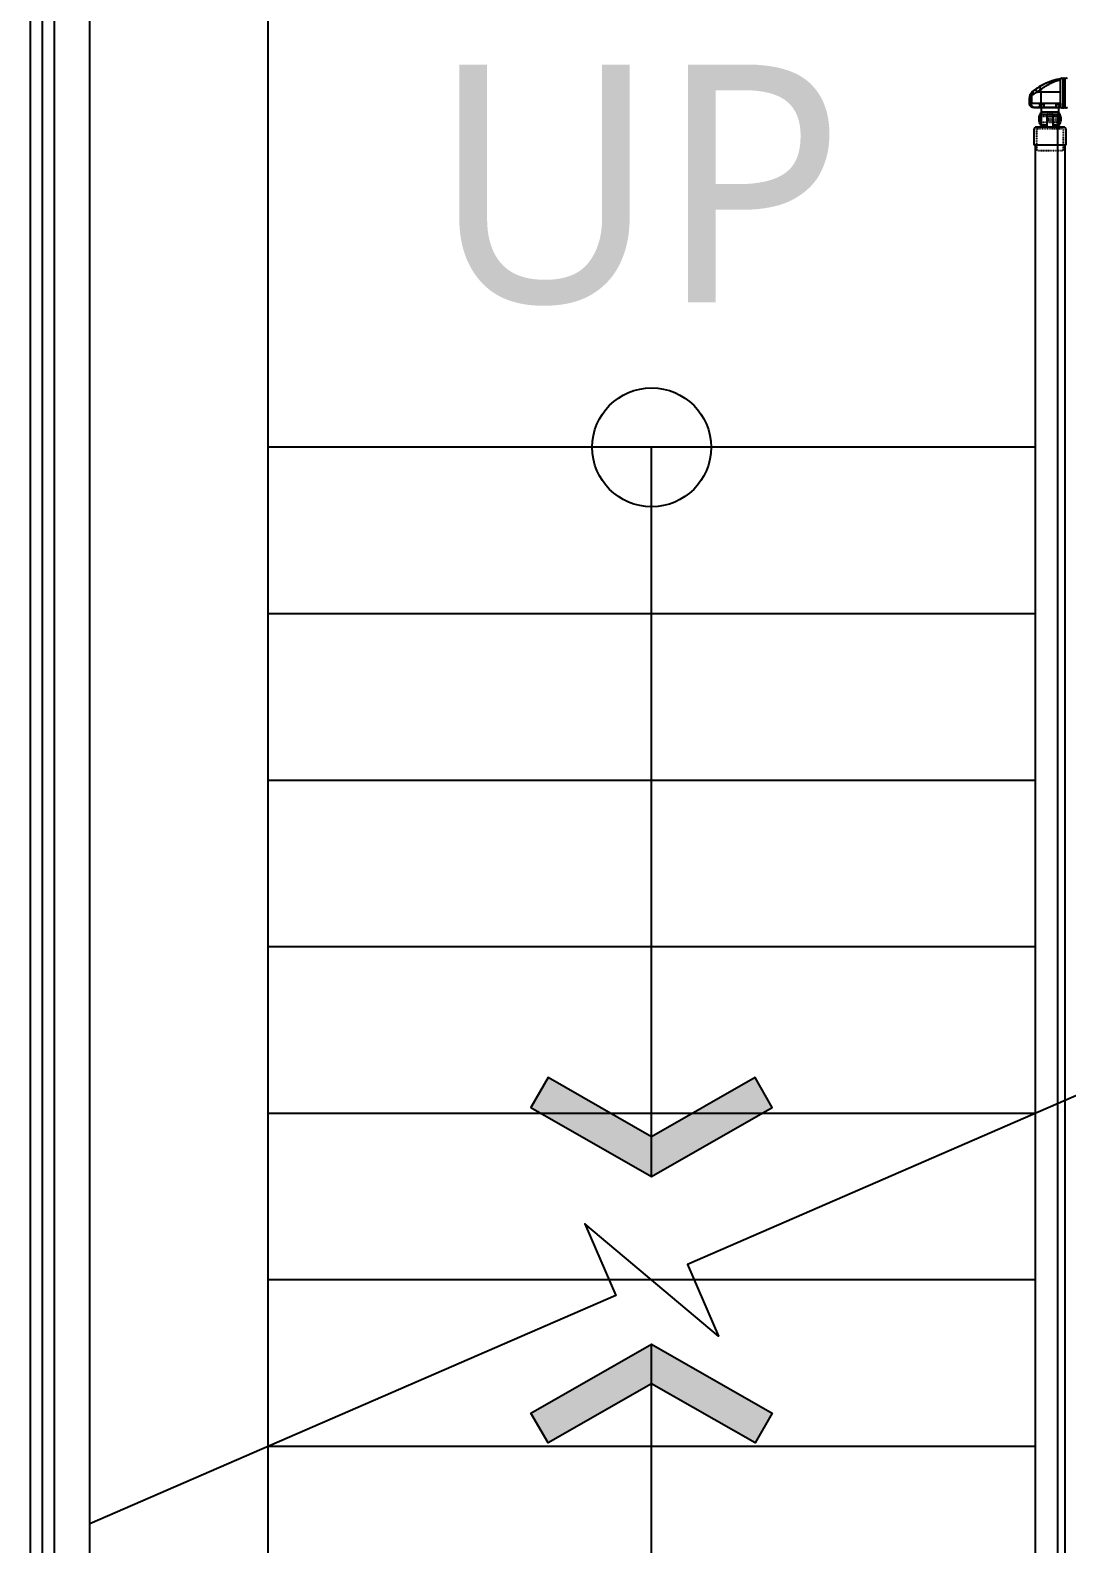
# Model space of a CAD drawing. Header units: millimetres. Extents: x -105683 to 94728, y -31127 to 151123.
# Drawn here: x -4025 to -2282, y -5628 to -3084 of the extents above; entities that cross this region are included whole.
import ezdxf

# ---------------------------------------------------------------- set-up
doc = ezdxf.new("R2010")
doc.units = ezdxf.units.MM
doc.linetypes.add('xr_plan$0$AXR-B3F$0$HIDDEN', pattern=[0.375, 0.25, -0.125])
doc.layers.add('e-plan', color=9, linetype='Continuous')
doc.styles.add('USUN', font='malgun_0.ttf')

# ---------------------------------------------------------------- blocks, each defined once
blk = doc.blocks.new('xr_plan$0$AXR-B3F$0$A$C4A476E5C')
at = {"layer": 'e-plan'}
for points in [[(-8.5, 14.5), (22.5, 14.5), (22.5, 5.2), (4.5, 5.2), (4.5, -5.2), (22.5, -5.2), (22.5, -14.5), (-8.5, -14.5), (-8.5, -17), (-12.5, -17), (-12.5, -10.5), (-7.5, -10.5), (-7.5, 0), (-7.5, 10.5), (-12.5, 10.5), (-12.5, 17), (-8.5, 17), (-8.5, 14.5), (-8.5, 17)], [(0, -14.5), (0, 14.5)], [(22.8, 14.5), (1.2, 14.5)], [(4.5, 5), (25.5, 5)], [(22.8, -14.5), (1.2, -14.5)], [(25.5, -5), (4.5, -5)]]:
    blk.add_lwpolyline(points, dxfattribs=at)
for points in [[(22.8, 14.5), (22.8, 14.7, 0.414214), (21.5, 16), (2.5, 16, 0.414214), (1.2, 14.7), (1.2, 14.5)], [(20.2, 16, 0.306902), (19.4, 17.2, 0.108318), (12, 18.5, 0.10812), (4.6, 17.2, 0.306686), (3.8, 16)], [(22.8, -14.5), (22.8, -14.7, -0.414214), (21.5, -16), (2.5, -16, -0.414214), (1.2, -14.7), (1.2, -14.5)], [(20.2, -16, -0.306902), (19.4, -17.2, -0.108318), (12, -18.5, -0.10812), (4.6, -17.2, -0.306686), (3.8, -16)]]:
    blk.add_lwpolyline(points, format="xyb", dxfattribs=at)
at = {"layer": 'e-plan', "linetype": 'xr_plan$0$AXR-B3F$0$HIDDEN', "ltscale": 0.08}
for points in [[(4.5, -5), (2.7, -5), (2.7, 5), (4.5, 5)], [(7, 5.2), (7, 14.5)], [(7, -5), (7, 5)], [(17, 5.2), (17, 14.5)], [(17, -5), (17, 5)], [(7, -14.5), (7, -5.2)], [(17, -14.5), (17, -5.2)]]:
    blk.add_lwpolyline(points, dxfattribs=at)
blk.add_lwpolyline([(7, -5.5), (7.6, -5.5), (7.6, 12.2, -0.414214), (8.9, 13.5), (10.7, 13.5, -0.414214), (12, 12.2), (12, -5.5), (14.3, -5.5), (14.3, 12.2, -0.414214), (15.6, 13.5), (17, 13.5)], format="xyb", dxfattribs=at)
blk = doc.blocks.new('xr_plan$0$AXR-B3F$0$A$C60F43BED')
at = {"layer": 'e-plan'}
blk.add_lwpolyline([(-10.1, 27), (-35.6, 27, 0.414214), (-40.1, 22.5), (-40.1, -22.5, 0.414214), (-35.6, -27), (-10.1, -27)], format="xyb", dxfattribs=at)
blk.add_lwpolyline([(-10.1, -27), (-10.1, 27)], dxfattribs=at)
at = {"layer": 'e-plan', "linetype": 'xr_plan$0$AXR-B3F$0$HIDDEN', "ltscale": 0.08}
for points in [[(-10.1, -22), (-37.5, -22), (-37.5, 22), (-10.1, 22)], [(-10.1, 22), (0, 22), (0, -22), (-10.1, -22)]]:
    blk.add_lwpolyline(points, dxfattribs=at)
blk = doc.blocks.new('Xref-지하1층')
at = {"layer": 'e-plan'}
for p, q in [((-100, 4200), (-100, 13300)), ((1198.8, 8680), (1227.5, 8680)), ((1227.5, 8680), (1227.5, 5880)), ((1227.5, 8680), (1227.5, 5880)), ((1190.1, 8120), (-100, 8120)), ((1190.1, 7840), (-100, 7840)), ((1190.1, 7560), (-100, 7560)), ((1190.1, 7280), (-100, 7280)), ((1190.1, 7000), (-100, 7000)), ((1190.1, 6720), (-100, 6720)), ((1190.1, 6440), (-100, 6440))]:
    blk.add_line(p, q, dxfattribs=at)
at = {"layer": 'e-plan', "linetype": 'Continuous'}
for p, q in [((1180.6, 8698.2), (1180.6, 8706.2)), ((1180.9, 8706.2), (1180.9, 8698.4)), ((1183.7, 8709.9), (1183.7, 8698.4)), ((1199.7, 8717.2), (1199.7, 8698.5)), ((1180.9, 8698.4), (1180.6, 8698.2)), ((1187.6, 8691.2), (1187.9, 8691.4)), ((1232.7, 8691.2), (1187.6, 8691.2))]:
    blk.add_line(p, q, dxfattribs=at)
for points in [[(-380, 13400), (-500, 13400), (-500, 3800), (10000, 3800), (10000, 5090), (9900, 5090)], [(-380, 13380), (-480, 13380), (-480, 3820), (9980, 3820), (9980, 5070), (9900, 5070)], [(-460, 13380), (-460, 3840), (9960, 3840), (9960, 5070)]]:
    blk.add_lwpolyline(points, dxfattribs=at)
at = {"layer": 'e-plan'}
for points in [[(-400, 3900), (-400, 13300), (-100, 13300)], [(2025, 8680), (2025, 5039), (545.1, 5039), (545.1, 6612.2)], [(1190.1, 8628.5), (1190.1, 5931.5)], [(1240.1, 8628.5), (1240.1, 5931.5)], [(545.1, 6894), (545.1, 8120)], [(1515.4, 7141.2), (605.3, 6746.1), (657.5, 6625.7), (432.6, 6814.3), (484.9, 6693.9), (-400, 6309.8)]]:
    blk.add_lwpolyline(points, dxfattribs=at)
for points in [[(545.1, 6960.7), (370.8, 7060.2), (342.1, 7010), (545.1, 6894), (748, 7010), (719.3, 7060.2)], [(545.1, 6545.5), (370.8, 6445.9), (342.1, 6496.2), (545.1, 6612.2), (748, 6496.2), (719.3, 6445.9)]]:
    blk.add_lwpolyline(points, close=True, dxfattribs=at)
at = {"layer": 'e-plan', "linetype": 'Continuous'}
for points in [[(1183.7, 8709.9, 0), (1183.6, 8710, 0), (1183.5, 8710.1, 0), (1183.5, 8710.1, 0), (1183.4, 8710.2, 0), (1183.3, 8710.3, 0), (1183.3, 8710.3, 0), (1183.2, 8710.4, 0), (1183.2, 8710.5, 0), (1183.1, 8710.5, 0), (1183, 8710.6, 0), (1183, 8710.6, 0), (1182.9, 8710.7, 0), (1182.9, 8710.8, 0), (1182.8, 8710.8, 0), (1182.8, 8710.9, 0), (1182.7, 8711, 0), (1182.7, 8711, 0), (1182.6, 8711.1, 0), (1182.6, 8711.1, 0), (1182.6, 8711.2, 0), (1182.5, 8711.3, 0), (1182.5, 8711.3, 0), (1182.5, 8711.4, 0), (1182.4, 8711.4, 0), (1182.4, 8711.5, 0), (1182.4, 8711.6, 0), (1182.3, 8711.6, 0), (1182.3, 8711.7, 0), (1182.3, 8711.7, 0), (1182.3, 8711.8, 0), (1182.2, 8711.8, 0), (1182.2, 8711.9, 0), (1182.2, 8712, 0), (1182.2, 8712, 0), (1182.2, 8712.1, 0), (1182.2, 8712.1, 0), (1182.2, 8712.2, 0), (1182.2, 8712.2, 0), (1182.2, 8712.3, 0), (1182.2, 8712.3, 0), (1182.2, 8712.4, 0), (1182.2, 8712.4, 0), (1182.2, 8712.5, 0), (1182.2, 8712.5, 0), (1182.2, 8712.6, 0), (1182.2, 8712.6, 0), (1182.2, 8712.7, 0), (1182.2, 8712.7, 0), (1182.2, 8712.7, 0)], [(1187.3, 8713.7, 0), (1187.2, 8713.9, 0), (1187.1, 8714, 0), (1187.1, 8714.1, 0), (1187, 8714.3, 0), (1187, 8714.4, 0), (1186.9, 8714.6, 0), (1186.9, 8714.7, 0), (1186.8, 8714.9, 0), (1186.8, 8715, 0), (1186.7, 8715.1, 0), (1186.7, 8715.3, 0), (1186.6, 8715.4, 0), (1186.6, 8715.6, 0), (1186.6, 8715.7, 0), (1186.6, 8715.8, 0), (1186.5, 8716, 0), (1186.5, 8716.1, 0), (1186.5, 8716.2, 0), (1186.5, 8716.4, 0), (1186.5, 8716.5, 0), (1186.4, 8716.6, 0), (1186.4, 8716.7, 0), (1186.4, 8716.9, 0), (1186.4, 8717, 0), (1186.4, 8717.1, 0), (1186.4, 8717.2, 0), (1186.4, 8717.4, 0), (1186.4, 8717.5, 0), (1186.5, 8717.6, 0), (1186.5, 8717.7, 0), (1186.5, 8717.8, 0), (1186.5, 8717.9, 0), (1186.5, 8718, 0), (1186.6, 8718.1, 0), (1186.6, 8718.2, 0), (1186.6, 8718.3, 0), (1186.7, 8718.4, 0), (1186.7, 8718.5, 0), (1186.7, 8718.6, 0), (1186.8, 8718.7, 0), (1186.8, 8718.8, 0), (1186.9, 8718.8, 0), (1186.9, 8718.9, 0), (1187, 8719, 0), (1187, 8719.1, 0), (1187.1, 8719.1, 0), (1187.2, 8719.2, 0), (1187.2, 8719.3, 0), (1187.3, 8719.3, 0)], [(1187.6, 8691.2, 0), (1187.4, 8691.2, 0), (1187.2, 8691.2, 0), (1187, 8691.2, 0), (1186.8, 8691.2, 0), (1186.5, 8691.2, 0), (1186.3, 8691.3, 0), (1186.1, 8691.3, 0), (1185.9, 8691.4, 0), (1185.7, 8691.4, 0), (1185.5, 8691.5, 0), (1185.3, 8691.6, 0), (1185.1, 8691.6, 0), (1184.9, 8691.7, 0), (1184.7, 8691.8, 0), (1184.5, 8691.9, 0), (1184.3, 8692, 0), (1184.1, 8692.1, 0), (1183.9, 8692.2, 0), (1183.7, 8692.4, 0), (1183.5, 8692.5, 0), (1183.3, 8692.6, 0), (1183.2, 8692.8, 0), (1183, 8692.9, 0), (1182.8, 8693.1, 0), (1182.7, 8693.2, 0), (1182.5, 8693.4, 0), (1182.4, 8693.5, 0), (1182.2, 8693.7, 0), (1182.1, 8693.9, 0), (1182, 8694, 0), (1181.8, 8694.2, 0), (1181.7, 8694.4, 0), (1181.6, 8694.6, 0), (1181.5, 8694.8, 0), (1181.4, 8695, 0), (1181.3, 8695.2, 0), (1181.2, 8695.4, 0), (1181.1, 8695.6, 0), (1181, 8695.8, 0), (1181, 8696, 0), (1180.9, 8696.2, 0), (1180.9, 8696.4, 0), (1180.8, 8696.6, 0), (1180.8, 8696.8, 0), (1180.7, 8697.1, 0), (1180.7, 8697.3, 0), (1180.7, 8697.5, 0), (1180.6, 8697.7, 0), (1180.6, 8697.9, 0)], [(1180.9, 8698.4, 0), (1180.9, 8698.4, 0), (1180.9, 8698.4, 0), (1180.9, 8698.4, 0), (1180.9, 8698.4, 0), (1180.9, 8698.4, 0), (1180.9, 8698.4, 0), (1180.9, 8698.4, 0), (1180.9, 8698.4, 0), (1181, 8698.4, 0), (1181, 8698.4, 0), (1181, 8698.4, 0), (1181, 8698.4, 0), (1181.1, 8698.4, 0), (1181.1, 8698.4, 0), (1181.1, 8698.4, 0), (1181.2, 8698.4, 0), (1181.2, 8698.4, 0), (1181.2, 8698.4, 0), (1181.3, 8698.4, 0), (1181.3, 8698.4, 0), (1181.4, 8698.4, 0), (1181.4, 8698.4, 0), (1181.5, 8698.4, 0), (1181.5, 8698.4, 0), (1181.6, 8698.4, 0), (1181.7, 8698.4, 0), (1181.7, 8698.4, 0), (1181.8, 8698.4, 0), (1181.9, 8698.4, 0), (1181.9, 8698.4, 0), (1182, 8698.4, 0), (1182.1, 8698.4, 0), (1182.1, 8698.4, 0), (1182.2, 8698.4, 0), (1182.3, 8698.4, 0), (1182.4, 8698.4, 0), (1182.5, 8698.4, 0), (1182.5, 8698.4, 0), (1182.6, 8698.4, 0), (1182.7, 8698.4, 0), (1182.8, 8698.4, 0), (1182.9, 8698.4, 0), (1183, 8698.4, 0), (1183.1, 8698.4, 0), (1183.2, 8698.4, 0), (1183.3, 8698.4, 0), (1183.4, 8698.4, 0), (1183.5, 8698.4, 0), (1183.6, 8698.4, 0)], [(1183.7, 8698.4, 0), (1184, 8698.4, 0), (1184.2, 8698.4, 0), (1184.5, 8698.4, 0), (1184.8, 8698.4, 0), (1185.1, 8698.4, 0), (1185.3, 8698.4, 0), (1185.6, 8698.4, 0), (1185.9, 8698.4, 0), (1186.2, 8698.4, 0), (1186.5, 8698.4, 0), (1186.8, 8698.4, 0), (1187.1, 8698.4, 0), (1187.4, 8698.4, 0), (1187.7, 8698.4, 0), (1188, 8698.4, 0), (1188.3, 8698.4, 0), (1188.6, 8698.4, 0), (1188.9, 8698.4, 0), (1189.2, 8698.4, 0), (1189.5, 8698.4, 0), (1189.8, 8698.4, 0), (1190.1, 8698.4, 0), (1190.5, 8698.4, 0), (1190.8, 8698.4, 0), (1191.1, 8698.4, 0), (1191.4, 8698.4, 0), (1191.8, 8698.4, 0), (1192.1, 8698.4, 0), (1192.4, 8698.4, 0), (1192.8, 8698.4, 0), (1193.1, 8698.4, 0), (1193.4, 8698.4, 0), (1193.8, 8698.4, 0), (1194.1, 8698.4, 0), (1194.4, 8698.4, 0), (1194.8, 8698.4, 0), (1195.1, 8698.4, 0), (1195.5, 8698.4, 0), (1195.8, 8698.5, 0), (1196.2, 8698.5, 0), (1196.5, 8698.5, 0), (1196.9, 8698.5, 0), (1197.2, 8698.5, 0), (1197.6, 8698.5, 0), (1197.9, 8698.5, 0), (1198.3, 8698.5, 0), (1198.7, 8698.5, 0), (1199, 8698.5, 0), (1199.4, 8698.5, 0)], [(1188.7, 8691.4, 0), (1188.5, 8691.4, 0), (1188.4, 8691.4, 0), (1188.2, 8691.4, 0), (1188.1, 8691.5, 0), (1187.9, 8691.5, 0), (1187.8, 8691.5, 0), (1187.6, 8691.6, 0), (1187.5, 8691.6, 0), (1187.3, 8691.7, 0), (1187.2, 8691.7, 0), (1187, 8691.8, 0), (1186.9, 8691.9, 0), (1186.7, 8692, 0), (1186.6, 8692.1, 0), (1186.4, 8692.2, 0), (1186.3, 8692.3, 0), (1186.2, 8692.4, 0), (1186, 8692.5, 0), (1185.9, 8692.6, 0), (1185.8, 8692.7, 0), (1185.6, 8692.9, 0), (1185.5, 8693, 0), (1185.4, 8693.2, 0), (1185.3, 8693.3, 0), (1185.2, 8693.5, 0), (1185.1, 8693.6, 0), (1184.9, 8693.8, 0), (1184.8, 8693.9, 0), (1184.7, 8694.1, 0), (1184.7, 8694.3, 0), (1184.6, 8694.5, 0), (1184.5, 8694.7, 0), (1184.4, 8694.8, 0), (1184.3, 8695, 0), (1184.2, 8695.2, 0), (1184.2, 8695.4, 0), (1184.1, 8695.6, 0), (1184, 8695.8, 0), (1184, 8696, 0), (1183.9, 8696.2, 0), (1183.9, 8696.4, 0), (1183.8, 8696.7, 0), (1183.8, 8696.9, 0), (1183.8, 8697.1, 0), (1183.8, 8697.3, 0), (1183.7, 8697.5, 0), (1183.7, 8697.7, 0), (1183.7, 8698, 0), (1183.7, 8698.2, 0)], [(1187.9, 8691.4, 0), (1187.9, 8691.4, 0), (1187.9, 8691.4, 0), (1187.9, 8691.4, 0), (1187.9, 8691.4, 0), (1187.9, 8691.4, 0), (1187.9, 8691.4, 0), (1187.9, 8691.4, 0), (1187.9, 8691.4, 0), (1187.9, 8691.4, 0), (1187.9, 8691.4, 0), (1187.9, 8691.4, 0), (1187.9, 8691.4, 0), (1187.9, 8691.4, 0), (1187.9, 8691.4, 0), (1187.9, 8691.4, 0), (1187.9, 8691.4, 0), (1188, 8691.4, 0), (1188, 8691.4, 0), (1188, 8691.4, 0), (1188, 8691.4, 0), (1188, 8691.4, 0), (1188, 8691.4, 0), (1188, 8691.4, 0), (1188.1, 8691.4, 0), (1188.1, 8691.4, 0), (1188.1, 8691.4, 0), (1188.1, 8691.4, 0), (1188.1, 8691.4, 0), (1188.2, 8691.4, 0), (1188.2, 8691.4, 0), (1188.2, 8691.4, 0), (1188.2, 8691.4, 0), (1188.2, 8691.4, 0), (1188.3, 8691.4, 0), (1188.3, 8691.4, 0), (1188.3, 8691.4, 0), (1188.3, 8691.4, 0), (1188.4, 8691.4, 0), (1188.4, 8691.4, 0), (1188.4, 8691.4, 0), (1188.4, 8691.4, 0), (1188.5, 8691.4, 0), (1188.5, 8691.4, 0), (1188.5, 8691.4, 0), (1188.5, 8691.4, 0), (1188.6, 8691.4, 0), (1188.6, 8691.4, 0), (1188.6, 8691.4, 0), (1188.7, 8691.4, 0)], [(1188.7, 8691.4, 0), (1188.9, 8691.4, 0), (1189.1, 8691.4, 0), (1189.4, 8691.4, 0), (1189.6, 8691.4, 0), (1189.8, 8691.4, 0), (1190.1, 8691.4, 0), (1190.3, 8691.4, 0), (1190.5, 8691.4, 0), (1190.8, 8691.4, 0), (1191, 8691.4, 0), (1191.2, 8691.4, 0), (1191.5, 8691.4, 0), (1191.7, 8691.4, 0), (1192, 8691.4, 0), (1192.2, 8691.4, 0), (1192.5, 8691.4, 0), (1192.7, 8691.4, 0), (1193, 8691.4, 0), (1193.3, 8691.4, 0), (1193.5, 8691.4, 0), (1193.8, 8691.4, 0), (1194, 8691.4, 0), (1194.3, 8691.4, 0), (1194.6, 8691.4, 0), (1194.8, 8691.4, 0), (1195.1, 8691.4, 0), (1195.4, 8691.4, 0), (1195.6, 8691.4, 0), (1195.9, 8691.4, 0), (1196.2, 8691.4, 0), (1196.5, 8691.4, 0), (1196.7, 8691.4, 0), (1197, 8691.4, 0), (1197.3, 8691.4, 0), (1197.6, 8691.4, 0), (1197.9, 8691.4, 0), (1198.1, 8691.4, 0), (1198.4, 8691.5, 0), (1198.7, 8691.5, 0), (1199, 8691.5, 0), (1199.3, 8691.5, 0), (1199.6, 8691.5, 0), (1199.9, 8691.5, 0), (1200.2, 8691.5, 0), (1200.5, 8691.5, 0), (1200.8, 8691.5, 0), (1201.1, 8691.5, 0), (1201.4, 8691.5, 0), (1201.7, 8691.5, 0)], [(1199.7, 8698.5, 0), (1200.4, 8698.5, 0), (1201, 8698.5, 0), (1201.7, 8698.5, 0), (1202.3, 8698.5, 0), (1202.9, 8698.5, 0), (1203.6, 8698.5, 0), (1204.2, 8698.5, 0), (1204.9, 8698.5, 0), (1205.5, 8698.5, 0), (1206.2, 8698.5, 0), (1206.8, 8698.5, 0), (1207.5, 8698.5, 0), (1208.1, 8698.5, 0), (1208.8, 8698.5, 0), (1209.4, 8698.5, 0), (1210.1, 8698.5, 0), (1210.7, 8698.5, 0), (1211.4, 8698.5, 0), (1212, 8698.5, 0), (1212.7, 8698.5, 0), (1213.3, 8698.5, 0), (1214, 8698.5, 0), (1214.6, 8698.5, 0), (1215.3, 8698.5, 0), (1215.9, 8698.5, 0), (1216.6, 8698.5, 0), (1217.3, 8698.5, 0), (1217.9, 8698.5, 0), (1218.6, 8698.5, 0), (1219.2, 8698.5, 0), (1219.9, 8698.5, 0), (1220.6, 8698.5, 0), (1221.2, 8698.5, 0), (1221.9, 8698.5, 0), (1222.5, 8698.5, 0), (1223.2, 8698.5, 0), (1223.9, 8698.5, 0), (1224.5, 8698.5, 0), (1225.2, 8698.5, 0), (1225.9, 8698.5, 0), (1226.5, 8698.5, 0), (1227.2, 8698.5, 0), (1227.8, 8698.5, 0), (1228.5, 8698.5, 0), (1229.2, 8698.5, 0), (1229.8, 8698.5, 0), (1230.5, 8698.5, 0), (1231.2, 8698.5, 0), (1231.8, 8698.5, 0)], [(1202, 8691.5, 0), (1201.9, 8691.5, 0), (1201.8, 8691.5, 0), (1201.7, 8691.5, 0), (1201.7, 8691.5, 0), (1201.6, 8691.6, 0), (1201.5, 8691.6, 0), (1201.5, 8691.6, 0), (1201.4, 8691.7, 0), (1201.3, 8691.8, 0), (1201.3, 8691.8, 0), (1201.2, 8691.9, 0), (1201.1, 8692, 0), (1201.1, 8692.1, 0), (1201, 8692.1, 0), (1201, 8692.2, 0), (1200.9, 8692.3, 0), (1200.8, 8692.5, 0), (1200.8, 8692.6, 0), (1200.7, 8692.7, 0), (1200.7, 8692.8, 0), (1200.6, 8693, 0), (1200.6, 8693.1, 0), (1200.5, 8693.2, 0), (1200.4, 8693.4, 0), (1200.4, 8693.5, 0), (1200.4, 8693.7, 0), (1200.3, 8693.9, 0), (1200.3, 8694, 0), (1200.2, 8694.2, 0), (1200.2, 8694.4, 0), (1200.1, 8694.5, 0), (1200.1, 8694.7, 0), (1200.1, 8694.9, 0), (1200, 8695.1, 0), (1200, 8695.3, 0), (1200, 8695.5, 0), (1199.9, 8695.7, 0), (1199.9, 8695.9, 0), (1199.9, 8696.1, 0), (1199.9, 8696.3, 0), (1199.8, 8696.5, 0), (1199.8, 8696.7, 0), (1199.8, 8696.9, 0), (1199.8, 8697.2, 0), (1199.8, 8697.4, 0), (1199.8, 8697.6, 0), (1199.8, 8697.8, 0), (1199.8, 8698, 0), (1199.7, 8698.2, 0)], [(1202, 8691.5, 0), (1202.6, 8691.5, 0), (1203.2, 8691.5, 0), (1203.8, 8691.5, 0), (1204.4, 8691.5, 0), (1205, 8691.5, 0), (1205.6, 8691.5, 0), (1206.2, 8691.5, 0), (1206.8, 8691.5, 0), (1207.4, 8691.5, 0), (1208, 8691.5, 0), (1208.6, 8691.5, 0), (1209.2, 8691.5, 0), (1209.8, 8691.5, 0), (1210.4, 8691.5, 0), (1211, 8691.5, 0), (1211.6, 8691.5, 0), (1212.2, 8691.5, 0), (1212.8, 8691.5, 0), (1213.5, 8691.5, 0), (1214.1, 8691.5, 0), (1214.7, 8691.5, 0), (1215.3, 8691.5, 0), (1215.9, 8691.5, 0), (1216.5, 8691.5, 0), (1217.1, 8691.5, 0), (1217.8, 8691.5, 0), (1218.4, 8691.5, 0), (1219, 8691.5, 0), (1219.6, 8691.5, 0), (1220.2, 8691.5, 0), (1220.9, 8691.5, 0), (1221.5, 8691.5, 0), (1222.1, 8691.5, 0), (1222.7, 8691.5, 0), (1223.3, 8691.5, 0), (1224, 8691.5, 0), (1224.6, 8691.5, 0), (1225.2, 8691.5, 0), (1225.8, 8691.5, 0), (1226.4, 8691.5, 0), (1227.1, 8691.5, 0), (1227.7, 8691.5, 0), (1228.3, 8691.5, 0), (1228.9, 8691.5, 0), (1229.6, 8691.5, 0), (1230.2, 8691.5, 0), (1230.8, 8691.5, 0), (1231.4, 8691.5, 0), (1232.1, 8691.5, 0)]]:
    blk.add_polyline3d(points, dxfattribs=at)
at = {"layer": 'e-plan'}
blk.add_circle((545.1, 8120), 100, dxfattribs=at)
at = {"layer": 'e-plan', "linetype": 'Continuous'}
blk.add_arc((1250.1, 8638.5), 102.6, 99.7897, 127.8193, dxfattribs=at)
at = {"layer": 'e-plan', "linetype": 'Continuous', "extrusion": (1e-16, -6.12323e-33, -1)}
for centre, radius, start, end in [((-1197.6, 8706.2), 17, 0, 52.1807), ((-1234.7, 8693.1), 2.75, 225.2805, 314.7195), ((-1238.5, 8693.1), 2.75, 225.2805, 314.7195), ((-1242.4, 8693.1), 2.75, 225.2805, 314.7195)]:
    blk.add_arc(centre, radius, start, end, dxfattribs=at)
at = {"layer": 'e-plan', "linetype": 'Continuous', "extrusion": (-0.008726, -0.008726, -0.999924)}
blk.add_arc((-1187.6, 8697.7, -87), 7, 270.0044, 0, dxfattribs=at)
at = {"layer": 'e-plan', "linetype": 'Continuous'}
for points, knots in [([(1232.7, 8739.4), (1226.7, 8738.3), (1220.8, 8736.7), (1209.2, 8732.5), (1203.7, 8729.9), (1198.5, 8726.9)], [0, 0, 0, 0, 0.5, 0.5, 1, 1, 1, 1]), ([(1199.9, 8722), (1202.3, 8723.9), (1204.9, 8725.7), (1210.1, 8728.9), (1212.8, 8730.5), (1221, 8734.6), (1226.7, 8736.7), (1232.6, 8738.1)], [0, 0, 0, 0, 0.25, 0.25, 0.5, 0.5, 1, 1, 1, 1]), ([(1232.5, 8717.2), (1232.6, 8721.4), (1232.5, 8725.5), (1232.5, 8730.9), (1232.6, 8732.6), (1232.6, 8735.6), (1232.5, 8737), (1232.6, 8738.1)], [0, 0, 0, 0, 0.5, 0.5, 0.75, 0.75, 1, 1, 1, 1]), ([(1232.7, 8739.4), (1232.6, 8739.4), (1232.7, 8739.4), (1232.7, 8739.4), (1232.7, 8739.4), (1232.7, 8739.5), (1232.7, 8739.5), (1232.7, 8739.6), (1232.7, 8739.6), (1232.7, 8739.7)], [0, 0, 0, 0, 0.125, 0.125, 0.25, 0.25, 0.5, 0.5, 1, 1, 1, 1]), ([(1232.7, 8739.4), (1232.7, 8739.4), (1232.7, 8739.2), (1232.6, 8738.8), (1232.6, 8738.5), (1232.6, 8738.1)], [0, 0, 0, 0, 0.5, 0.5, 1, 1, 1, 1]), ([(1236.6, 8739.7), (1236.4, 8739.9), (1236.1, 8740.1), (1235.8, 8740.2), (1235.6, 8740.4), (1235.2, 8740.4), (1234.9, 8740.5), (1234.6, 8740.5), (1234.3, 8740.5), (1234, 8740.4), (1233.7, 8740.3), (1233.4, 8740.2), (1233.2, 8740.1), (1233, 8739.9), (1232.8, 8739.8), (1232.7, 8739.7)], [0, 0, 0, 0, 0.213706, 0.213706, 0.213706, 0.427411, 0.427411, 0.427411, 0.641117, 0.641117, 0.641117, 0.854822, 0.854822, 0.854822, 1, 1, 1, 1]), ([(1240.5, 8739.7), (1240.2, 8739.9), (1240, 8740.1), (1239.7, 8740.2), (1239.4, 8740.4), (1239.1, 8740.4), (1238.8, 8740.5), (1238.5, 8740.5), (1238.2, 8740.5), (1237.9, 8740.4), (1237.6, 8740.3), (1237.3, 8740.2), (1237, 8740.1), (1236.9, 8740), (1236.7, 8739.8), (1236.6, 8739.7)], [0, 0, 0, 0, 0.216293, 0.216293, 0.216293, 0.432586, 0.432586, 0.432586, 0.648879, 0.648879, 0.648879, 0.865171, 0.865171, 0.865171, 1, 1, 1, 1]), ([(1236.6, 8739.7), (1236.6, 8739.6), (1236.6, 8739.6), (1236.6, 8739.5), (1236.6, 8739.5), (1236.6, 8739.4), (1236.6, 8739.5), (1236.6, 8739.3), (1236.6, 8738.8), (1236.6, 8738.1), (1236.6, 8737.1), (1236.6, 8734.4), (1236.6, 8729.3), (1236.6, 8722.6), (1236.6, 8716.9), (1236.6, 8711.3), (1236.6, 8705.7), (1236.6, 8700.8), (1236.6, 8698), (1236.6, 8695.2), (1236.6, 8692.3), (1236.6, 8691.4), (1236.6, 8691.5), (1236.6, 8691.5), (1236.6, 8691.4), (1236.6, 8691.3), (1236.6, 8691.2)], [0, 0, 0, 0, 0.125, 0.1875, 0.21875, 0.234375, 0.25, 0.265625, 0.273438, 0.28125, 0.296875, 0.3125, 0.375, 0.4375, 0.46875, 0.5, 0.5625, 0.59375, 0.609375, 0.625, 0.65625, 0.6875, 0.703125, 0.71875, 0.75, 1, 1, 1, 1]), ([(1244.3, 8739.7), (1244.1, 8739.9), (1243.9, 8740.1), (1243.6, 8740.2), (1243.3, 8740.4), (1243, 8740.4), (1242.7, 8740.5), (1242.4, 8740.5), (1242.1, 8740.5), (1241.8, 8740.4), (1241.5, 8740.3), (1241.2, 8740.2), (1240.9, 8740.1), (1240.7, 8740), (1240.6, 8739.8), (1240.5, 8739.7)], [0, 0, 0, 0, 0.216293, 0.216293, 0.216293, 0.432586, 0.432586, 0.432586, 0.648879, 0.648879, 0.648879, 0.865171, 0.865171, 0.865171, 1, 1, 1, 1]), ([(1240.5, 8691.2), (1240.5, 8691.3), (1240.5, 8691.4), (1240.5, 8691.5), (1240.5, 8691.5), (1240.5, 8691.4), (1240.5, 8692.3), (1240.5, 8695.2), (1240.5, 8698), (1240.5, 8700.8), (1240.5, 8705.7), (1240.5, 8711.3), (1240.5, 8716.9), (1240.5, 8722.6), (1240.5, 8729.3), (1240.5, 8734.4), (1240.5, 8737.1), (1240.5, 8738.1), (1240.5, 8738.8), (1240.5, 8739.3), (1240.5, 8739.5), (1240.5, 8739.4), (1240.5, 8739.5), (1240.5, 8739.5), (1240.5, 8739.6), (1240.5, 8739.6), (1240.5, 8739.7)], [0, 0, 0, 0, 0.25, 0.28125, 0.296875, 0.3125, 0.34375, 0.375, 0.390625, 0.40625, 0.4375, 0.5, 0.53125, 0.5625, 0.625, 0.6875, 0.703125, 0.71875, 0.726563, 0.734375, 0.75, 0.765625, 0.78125, 0.8125, 0.875, 1, 1, 1, 1]), ([(1193.2, 8717.2), (1192.5, 8718.5), (1192.1, 8719.9), (1191.9, 8722), (1192.1, 8722.8), (1192.6, 8723.2)], [0, 0, 0, 0, 0.5, 0.5, 1, 1, 1, 1]), ([(1199.9, 8722), (1199.3, 8723.3), (1198.8, 8724.4), (1198.3, 8726.2), (1198.3, 8726.7), (1198.5, 8726.9)], [0, 0, 0, 0, 0.5, 0.5, 1, 1, 1, 1]), ([(1232.5, 8698.5), (1232.4, 8700.1), (1232.5, 8701.6), (1232.5, 8704.8), (1232.5, 8706.3), (1232.5, 8709.4), (1232.5, 8711), (1232.5, 8714.1), (1232.5, 8715.7), (1232.5, 8717.2)], [0, 0, 0, 0, 0.25, 0.25, 0.5, 0.5, 0.75, 0.75, 1, 1, 1, 1]), ([(1232.5, 8698.5), (1232.6, 8696.7), (1232.5, 8694.9), (1232.6, 8692.3), (1232.8, 8691.5), (1232.7, 8691.5)], [0, 0, 0, 0, 0.5, 0.5, 1, 1, 1, 1]), ([(1232.7, 8691.2), (1232.7, 8691.2), (1232.7, 8691.3), (1232.7, 8691.4), (1232.7, 8691.4), (1232.7, 8691.4), (1232.7, 8691.5), (1232.7, 8691.5), (1232.7, 8691.5), (1232.7, 8691.5), (1232.6, 8691.5), (1232.7, 8691.5)], [0, 0, 0, 0, 0.5, 0.5, 0.75, 0.75, 0.875, 0.875, 0.9375, 0.9375, 1, 1, 1, 1])]:
    blk.add_open_spline(points, degree=3, knots=knots, dxfattribs=at)
for points in [[(1180.6, 8706.2), (1180.7, 8706.2), (1180.8, 8706.2), (1180.9, 8706.2)], [(1182.2, 8712.8), (1181.3, 8710.7), (1180.9, 8708.4), (1180.9, 8706.2)], [(1180.9, 8706.2), (1180.9, 8707.5), (1181.9, 8708.8), (1183.7, 8709.9)], [(1187.4, 8719.4), (1185.1, 8717.7), (1183.4, 8715.5), (1182.2, 8712.8)], [(1183.7, 8709.9), (1184.6, 8711.6), (1185.8, 8712.8), (1187.3, 8713.7)], [(1187.2, 8719.6), (1187.3, 8719.5), (1187.3, 8719.5), (1187.4, 8719.4)], [(1187.3, 8713.7), (1189.1, 8714.9), (1191.1, 8716.1), (1193.2, 8717.2)], [(1192.6, 8723.2), (1190.8, 8721.9), (1189, 8720.7), (1187.4, 8719.4)], [(1198.5, 8726.9), (1196.4, 8725.7), (1194.5, 8724.4), (1192.6, 8723.2)], [(1193.2, 8717.2), (1195.3, 8718.8), (1197.5, 8720.5), (1199.9, 8722)], [(1199.7, 8717.2), (1197.5, 8717.2), (1195.3, 8717.2), (1193.2, 8717.2)], [(1199.7, 8717.2), (1199.7, 8718.8), (1199.8, 8720.4), (1199.9, 8722)], [(1232.5, 8717.2), (1221.4, 8717.2), (1210.4, 8717.2), (1199.7, 8717.2)]]:
    blk.add_open_spline(points, degree=3, dxfattribs=at)
at = {"layer": 'e-plan'}
for points in [[(545.1, 6960.7), (545.1, 6894), (370.8, 7060.2), (342.1, 7010)], [(719.3, 7060.2), (748, 7010), (545.1, 6960.7), (545.1, 6894)], [(545.1, 6545.5), (545.1, 6612.2), (370.8, 6445.9), (342.1, 6496.2)], [(719.3, 6445.9), (748, 6496.2), (545.1, 6545.5), (545.1, 6612.2)]]:
    blk.add_solid(points, dxfattribs=at)
at = {"layer": 'e-plan', "rotation": 270}
for name, p in [('xr_plan$0$AXR-B3F$0$A$C4A476E5C', (1215.1, 8684)), ('xr_plan$0$AXR-B3F$0$A$C60F43BED', (1215.1, 8618.4))]:
    blk.add_blockref(name, p, dxfattribs=at)
at = {"layer": 'e-plan', "style": 'USUN'}
blk.add_text('UP', height=400, dxfattribs=at).set_placement((174.6, 8363.6))

msp = doc.modelspace()

# ---------------------------------------------------------------- block references
at = {"layer": 'e-plan'}
msp.add_blockref('Xref-지하1층', (-3525, -11905), dxfattribs=at)

doc.saveas('drawing.dxf')
